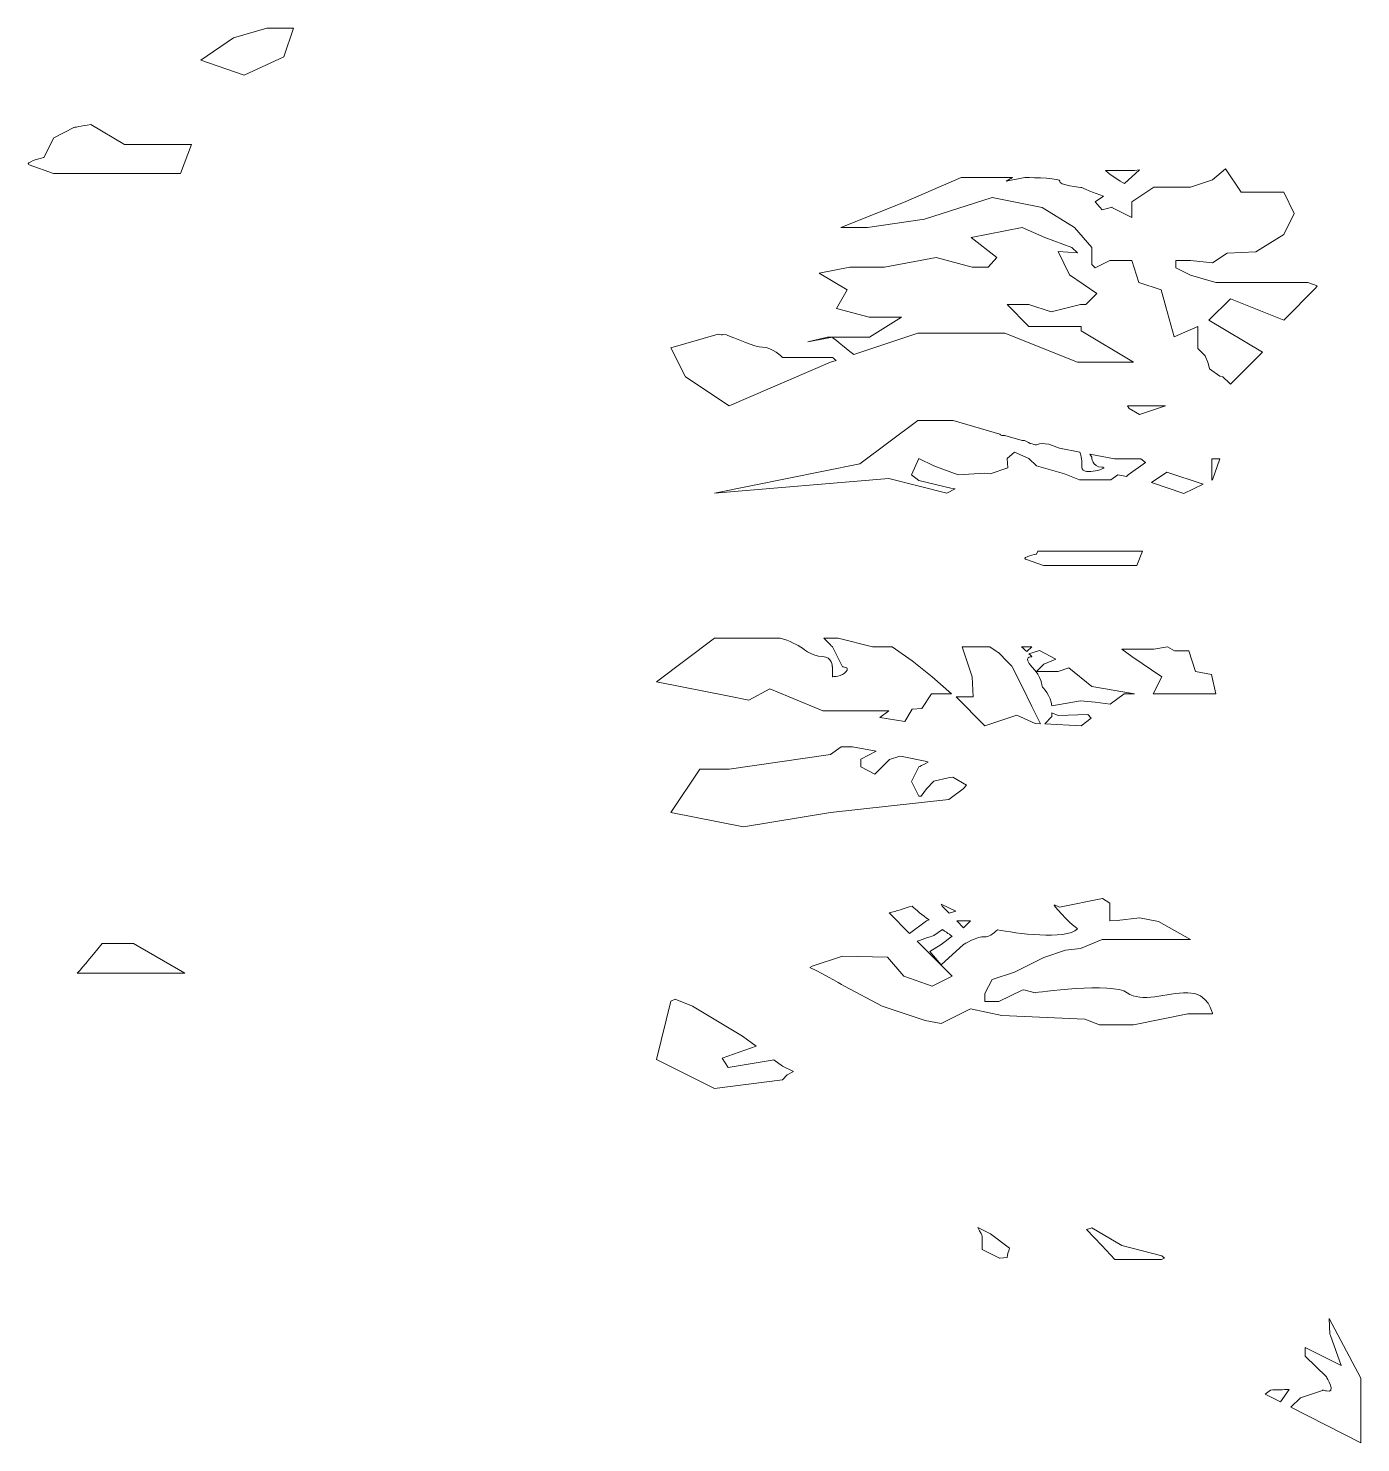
# Model space of a CAD drawing. Extents: x -2 to 9008, y -1000 to 0.
# Drawn here: x 2419.7 to 2482.9, y -578.5 to -511.4 of the extents above; entities that cross this region are included whole.
import ezdxf

# ---------------------------------------------------------------- set-up
doc = ezdxf.new("R2010")
doc.units = 0
doc.header["$MEASUREMENT"] = 0
doc.layers.add('Layer 1', color=7, linetype='Continuous')

# ---------------------------------------------------------------- blocks, each defined once
blk = doc.blocks.new('block 6')
at = {"layer": 'Layer 1', "lineweight": 0}
for points in [[(2432.29, -511.39), (2431.83, -512.74), (2429.96, -513.62), (2427.89, -512.91), (2429.45, -511.84), (2431.03, -511.39), (2432.29, -511.39)], [(2472.44, -529.71), (2471.94, -529.42), (2471.86, -529.3), (2473.66, -529.3), (2472.44, -529.71)], [(2475.9, -532.81), (2475.86, -532.83), (2475.86, -531.82), (2476.24, -531.82), (2475.9, -532.81)], [(2473.73, -532.44), (2475.46, -533.02), (2474.53, -533.46), (2473.01, -532.93), (2473.73, -532.44)], [(2473.09, -542.96), (2473.49, -542.15), (2472.07, -541.2), (2471.6, -540.85), (2473.11, -540.85), (2473.77, -540.73), (2474.1, -540.93), (2474.77, -540.93), (2475.09, -541.9), (2475.85, -542.04), (2476.05, -542.96), (2473.09, -542.96)], [(2463.72, -553.28), (2463.4, -553.37), (2463.07, -553.04), (2463.02, -552.94), (2463.72, -553.28)], [(2464.41, -553.73), (2464.09, -554.06), (2463.76, -553.73), (2464.41, -553.73)], [(2450.2, -557.55), (2450.41, -557.45), (2451.23, -557.78), (2453.6, -559.2), (2454.24, -559.68), (2452.64, -560.24), (2452.92, -560.69), (2455.01, -560.35), (2455.09, -560.32), (2455.49, -560.62), (2456.02, -560.88), (2455.71, -561.04), (2455.49, -561.28), (2452.27, -561.69), (2449.51, -560.31), (2450.2, -557.55)]]:
    blk.add_lwpolyline(points, dxfattribs=at)
for points, knots in [([(2427.46, -516.9), (2427.46, -516.9), (2426.93, -518.28), (2426.93, -518.28), (2426.93, -518.28), (2420.91, -518.28), (2420.91, -518.28), (2420.91, -518.28), (2419.75, -517.87), (2419.75, -517.87), (2419.72, -517.86), (2419.71, -517.84), (2419.71, -517.82), (2419.71, -517.69), (2420.45, -517.52), (2420.45, -517.52), (2420.45, -517.52), (2420.92, -516.58), (2420.92, -516.58), (2420.92, -516.58), (2421.87, -516.1), (2421.87, -516.1), (2421.87, -516.1), (2422.22, -516.03), (2422.67, -515.95), (2422.67, -515.95), (2424.27, -516.9), (2424.27, -516.9), (2424.27, -516.9), (2427.46, -516.9), (2427.46, -516.9)], [0, 0, 0, 0, 1, 1, 1, 2, 2, 2, 3, 3, 3, 4, 4, 4, 5, 5, 5, 6, 6, 6, 7, 7, 7, 8, 8, 8, 9, 9, 9, 10, 10, 10, 10]), ([(2467, -518.47), (2467.42, -518.48), (2468.74, -518.5), (2468.65, -518.65), (2468.54, -518.82), (2469.7, -518.95), (2469.7, -518.95), (2469.7, -518.95), (2470.26, -519.22), (2470.73, -519.35), (2470.73, -519.35), (2470.33, -519.62), (2470.33, -519.62), (2470.33, -519.62), (2470.67, -520), (2470.67, -520), (2470.67, -520), (2471.14, -519.87), (2471.14, -519.87), (2471.14, -519.88), (2471.12, -519.89), (2471.12, -519.89), (2471.12, -519.89), (2472.07, -520.37), (2472.07, -520.37), (2472.07, -520.37), (2472.07, -519.62), (2472.07, -519.62), (2472.07, -519.62), (2473.11, -518.93), (2473.11, -518.93), (2473.11, -518.93), (2474.85, -518.93), (2474.85, -518.93), (2474.85, -518.93), (2475.89, -518.58), (2475.89, -518.58), (2475.89, -518.58), (2476.52, -518.06), (2476.52, -518.06), (2476.52, -518.06), (2477.25, -519.16), (2477.25, -519.16), (2477.25, -519.16), (2479.28, -519.16), (2479.28, -519.16), (2479.28, -519.16), (2479.78, -520.17), (2479.78, -520.17), (2479.78, -520.17), (2479.28, -521.18), (2479.28, -521.18), (2479.28, -521.18), (2477.95, -522), (2477.95, -522), (2477.95, -522), (2476.59, -522.06), (2476.59, -522.06), (2476.59, -522.06), (2475.89, -522.52), (2475.89, -522.52), (2475.89, -522.52), (2474.86, -522.41), (2474.86, -522.41), (2474.86, -522.41), (2474.15, -522.41), (2474.15, -522.41), (2474.15, -522.41), (2474.15, -522.75), (2474.15, -522.75), (2474.15, -522.75), (2474.85, -523.1), (2474.85, -523.1), (2474.85, -523.1), (2476.05, -523.45), (2476.05, -523.45), (2476.05, -523.45), (2480.42, -523.45), (2480.42, -523.45), (2480.42, -523.45), (2480.87, -523.6), (2480.87, -523.6), (2480.87, -523.6), (2480.8, -523.71), (2480.8, -523.71), (2480.8, -523.71), (2479.28, -525.23), (2479.28, -525.23), (2479.28, -525.23), (2476.75, -524.22), (2476.75, -524.22), (2476.75, -524.22), (2475.73, -525.23), (2475.73, -525.23), (2475.73, -525.23), (2478.27, -526.75), (2478.27, -526.75), (2478.27, -526.75), (2476.75, -528.27), (2476.75, -528.27), (2476.75, -528.27), (2476.7, -528.23), (2476.7, -528.23), (2476.7, -528.23), (2476.38, -527.92), (2476.38, -527.92), (2476.38, -527.92), (2476.24, -527.89), (2476.24, -527.89), (2476.24, -527.89), (2475.76, -527.54), (2475.76, -527.54), (2475.76, -527.54), (2475.69, -527.28), (2475.69, -527.28), (2475.69, -527.28), (2475.55, -526.93), (2475.55, -526.93), (2475.55, -526.93), (2475.2, -526.58), (2475.2, -526.58), (2475.2, -526.58), (2475.2, -525.54), (2475.2, -525.54), (2475.2, -525.54), (2474.08, -526.02), (2474.08, -526.02), (2474.08, -526.02), (2473.68, -524.61), (2473.68, -524.61), (2473.68, -524.61), (2473.46, -523.8), (2473.46, -523.8), (2473.46, -523.8), (2472.41, -523.45), (2472.41, -523.45), (2472.41, -523.45), (2472.07, -522.41), (2472.07, -522.41), (2472.07, -522.41), (2471.02, -522.41), (2471.02, -522.41), (2471.02, -522.41), (2470.33, -522.75), (2470.33, -522.75), (2470.33, -522.75), (2470.17, -522.6), (2470.17, -522.6), (2470.17, -522.6), (2470.17, -521.79), (2470.17, -521.79), (2470.17, -521.79), (2469.35, -520.84), (2469.35, -520.84), (2469.35, -520.84), (2467.81, -519.89), (2467.81, -519.89), (2467.81, -519.89), (2465.44, -519.42), (2465.44, -519.42), (2465.44, -519.42), (2462.23, -520.44), (2462.23, -520.44), (2462.23, -520.44), (2459.53, -520.84), (2459.53, -520.84), (2459.53, -520.84), (2458.95, -520.84), (2458.26, -520.84), (2458.26, -520.84), (2461.23, -519.65), (2461.23, -519.65), (2461.23, -519.65), (2463.98, -518.47), (2463.98, -518.47), (2463.98, -518.47), (2466.41, -518.47), (2466.41, -518.47), (2466.41, -518.47), (2466.11, -518.65), (2466.11, -518.65), (2466.11, -518.65), (2467, -518.47), (2467, -518.47)], [0, 0, 0, 0, 1, 1, 1, 2, 2, 2, 3, 3, 3, 4, 4, 4, 5, 5, 5, 6, 6, 6, 7, 7, 7, 8, 8, 8, 9, 9, 9, 10, 10, 10, 11, 11, 11, 12, 12, 12, 13, 13, 13, 14, 14, 14, 15, 15, 15, 16, 16, 16, 17, 17, 17, 18, 18, 18, 19, 19, 19, 20, 20, 20, 21, 21, 21, 22, 22, 22, 23, 23, 23, 24, 24, 24, 25, 25, 25, 26, 26, 26, 27, 27, 27, 28, 28, 28, 29, 29, 29, 30, 30, 30, 31, 31, 31, 32, 32, 32, 33, 33, 33, 34, 34, 34, 35, 35, 35, 36, 36, 36, 37, 37, 37, 38, 38, 38, 39, 39, 39, 40, 40, 40, 41, 41, 41, 42, 42, 42, 43, 43, 43, 44, 44, 44, 45, 45, 45, 46, 46, 46, 47, 47, 47, 48, 48, 48, 49, 49, 49, 50, 50, 50, 51, 51, 51, 52, 52, 52, 53, 53, 53, 54, 54, 54, 55, 55, 55, 56, 56, 56, 57, 57, 57, 58, 58, 58, 59, 59, 59, 60, 60, 60, 61, 61, 61, 61]), ([(2470.82, -518.14), (2470.82, -518.14), (2472.19, -518.14), (2472.19, -518.14), (2472.19, -518.14), (2472.43, -518.11), (2472.43, -518.11), (2472.43, -518.11), (2471.73, -518.76), (2471.73, -518.76), (2471.46, -518.61), (2471.11, -518.39), (2470.82, -518.14)], [0, 0, 0, 0, 1, 1, 1, 2, 2, 2, 3, 3, 3, 4, 4, 4, 4]), ([(2459.6, -525.1), (2459.6, -525.1), (2458.06, -524.68), (2458.06, -524.68), (2458.06, -524.68), (2458.57, -523.79), (2458.57, -523.79), (2458.57, -523.79), (2457.24, -523.01), (2457.24, -523.01), (2457.24, -523.01), (2458.69, -522.73), (2458.69, -522.73), (2458.69, -522.73), (2460.34, -522.73), (2460.34, -522.73), (2460.34, -522.73), (2462.79, -522.26), (2462.79, -522.26), (2462.79, -522.26), (2464.49, -522.73), (2464.49, -522.73), (2464.49, -522.73), (2465.25, -522.73), (2465.25, -522.73), (2465.25, -522.73), (2465.67, -522.26), (2465.67, -522.26), (2465.67, -522.26), (2464.44, -521.31), (2464.44, -521.31), (2464.44, -521.31), (2466.86, -520.84), (2466.86, -520.84), (2466.86, -520.84), (2467.95, -521.31), (2467.95, -521.31), (2467.95, -521.31), (2469.23, -521.79), (2469.23, -521.79), (2469.23, -521.79), (2469.49, -522.05), (2469.49, -522.05), (2469.49, -522.05), (2468.58, -521.98), (2468.58, -521.98), (2468.58, -521.98), (2469.11, -523.09), (2469.11, -523.09), (2469.11, -523.09), (2470.41, -523.97), (2470.41, -523.97), (2470.41, -523.97), (2469.89, -524.5), (2469.89, -524.5), (2469.89, -524.5), (2469.63, -524.5), (2469.63, -524.5), (2469.63, -524.5), (2468.24, -524.84), (2468.24, -524.84), (2468.24, -524.84), (2467.19, -524.5), (2467.19, -524.5), (2467.19, -524.5), (2466.15, -524.5), (2466.15, -524.5), (2466.15, -524.5), (2467.19, -525.54), (2467.19, -525.54), (2467.19, -525.54), (2469.66, -525.54), (2469.66, -525.54), (2469.66, -525.54), (2469.66, -525.74), (2469.66, -525.74), (2469.66, -525.74), (2472.15, -527.23), (2472.15, -527.23), (2472.15, -527.23), (2469.49, -527.23), (2469.49, -527.23), (2469.49, -527.23), (2466.05, -525.86), (2466.05, -525.86), (2466.05, -525.86), (2461.91, -525.86), (2461.91, -525.86), (2461.91, -525.86), (2458.88, -526.87), (2458.88, -526.87), (2458.38, -526.47), (2457.86, -526.05), (2457.86, -526.05), (2457.86, -526.05), (2456.69, -526.26), (2456.69, -526.26), (2456.69, -526.26), (2457.63, -526.05), (2457.63, -526.05), (2457.63, -526.05), (2459.63, -526.05), (2459.63, -526.05), (2459.63, -526.05), (2461.14, -525.1), (2461.14, -525.1), (2461.14, -525.1), (2459.6, -525.1), (2459.6, -525.1)], [0, 0, 0, 0, 1, 1, 1, 2, 2, 2, 3, 3, 3, 4, 4, 4, 5, 5, 5, 6, 6, 6, 7, 7, 7, 8, 8, 8, 9, 9, 9, 10, 10, 10, 11, 11, 11, 12, 12, 12, 13, 13, 13, 14, 14, 14, 15, 15, 15, 16, 16, 16, 17, 17, 17, 18, 18, 18, 19, 19, 19, 20, 20, 20, 21, 21, 21, 22, 22, 22, 23, 23, 23, 24, 24, 24, 25, 25, 25, 26, 26, 26, 27, 27, 27, 28, 28, 28, 29, 29, 29, 30, 30, 30, 31, 31, 31, 32, 32, 32, 33, 33, 33, 34, 34, 34, 35, 35, 35, 36, 36, 36, 36]), ([(2457.39, -527), (2457.86, -527), (2457.86, -527), (2457.86, -527), (2457.86, -527), (2457.93, -527.06), (2458.04, -527.15), (2458.04, -527.15), (2457.78, -527.23), (2457.78, -527.23), (2457.78, -527.23), (2452.96, -529.3), (2452.96, -529.3), (2452.96, -529.3), (2450.89, -527.92), (2450.89, -527.92), (2450.89, -527.92), (2450.2, -526.55), (2450.2, -526.55), (2450.2, -526.55), (2452.45, -525.9), (2452.45, -525.9), (2452.56, -525.94), (2452.65, -525.95), (2452.64, -525.91), (2452.64, -525.91), (2452.84, -525.94), (2452.84, -525.94), (2453.25, -526.08), (2454.18, -526.52), (2454.55, -526.52), (2455.02, -526.52), (2455.49, -527), (2455.49, -527), (2455.49, -527), (2456.91, -527), (2457.39, -527)], [0, 0, 0, 0, 1, 1, 1, 2, 2, 2, 3, 3, 3, 4, 4, 4, 5, 5, 5, 6, 6, 6, 7, 7, 7, 8, 8, 8, 9, 9, 9, 10, 10, 10, 11, 11, 11, 12, 12, 12, 12]), ([(2470.65, -532.21), (2470.17, -532.21), (2470.17, -531.73), (2470.17, -531.73), (2470.17, -531.73), (2470.08, -531.59), (2470.08, -531.59), (2470.08, -531.59), (2471.25, -531.82), (2471.25, -531.82), (2471.25, -531.82), (2472.5, -531.82), (2472.5, -531.82), (2472.5, -531.82), (2472.72, -531.99), (2472.72, -531.99), (2472.72, -531.99), (2471.9, -532.58), (2471.9, -532.58), (2471.9, -532.58), (2471.81, -532.66), (2471.81, -532.66), (2471.81, -532.66), (2471.41, -532.58), (2471.41, -532.58), (2471.41, -532.58), (2471.07, -532.81), (2471.07, -532.81), (2471.07, -532.81), (2469.59, -532.81), (2469.59, -532.81), (2469.59, -532.81), (2468.88, -532.52), (2468.88, -532.52), (2468.88, -532.52), (2467.54, -532.14), (2467.54, -532.14), (2467.54, -532.14), (2467.19, -531.8), (2467.19, -531.8), (2467.19, -531.8), (2466.5, -531.5), (2466.5, -531.5), (2466.5, -531.5), (2466.15, -531.8), (2466.15, -531.8), (2466.15, -531.8), (2466.19, -532.24), (2466.19, -532.24), (2466.19, -532.24), (2465.35, -532.52), (2465.35, -532.52), (2465.35, -532.52), (2465.1, -532.5), (2465.1, -532.5), (2465.1, -532.5), (2463.83, -532.58), (2463.83, -532.58), (2463.83, -532.58), (2462.67, -532.15), (2462.67, -532.15), (2462.67, -532.15), (2461.97, -531.8), (2461.97, -531.8), (2461.97, -531.8), (2461.61, -532.58), (2461.61, -532.58), (2461.61, -532.58), (2461.97, -532.85), (2461.97, -532.85), (2461.97, -532.85), (2463.49, -533.2), (2463.49, -533.2), (2463.49, -533.2), (2463.69, -533.24), (2463.69, -533.24), (2463.69, -533.24), (2463.29, -533.44), (2463.29, -533.44), (2463.29, -533.44), (2460.54, -532.75), (2460.54, -532.75), (2460.54, -532.75), (2452.27, -533.44), (2452.27, -533.44), (2452.27, -533.44), (2459.16, -532.06), (2459.16, -532.06), (2459.16, -532.06), (2461.91, -529.99), (2461.91, -529.99), (2461.91, -529.99), (2463.59, -529.99), (2463.59, -529.99), (2463.59, -529.99), (2465.81, -530.64), (2465.81, -530.64), (2465.85, -530.69), (2465.92, -530.73), (2466.04, -530.71), (2466.04, -530.71), (2466.86, -530.95), (2466.86, -530.95), (2466.86, -530.95), (2466.97, -530.95), (2466.97, -530.95), (2467.24, -531.08), (2467.47, -531.19), (2467.6, -531.13), (2467.7, -531.08), (2467.9, -531.09), (2468.13, -531.12), (2468.13, -531.12), (2468.64, -531.31), (2468.64, -531.31), (2468.64, -531.31), (2469.61, -531.5), (2469.61, -531.5), (2469.69, -531.68), (2469.7, -531.94), (2469.7, -532.21), (2469.7, -532.68), (2471.12, -532.21), (2470.65, -532.21)], [0, 0, 0, 0, 1, 1, 1, 2, 2, 2, 3, 3, 3, 4, 4, 4, 5, 5, 5, 6, 6, 6, 7, 7, 7, 8, 8, 8, 9, 9, 9, 10, 10, 10, 11, 11, 11, 12, 12, 12, 13, 13, 13, 14, 14, 14, 15, 15, 15, 16, 16, 16, 17, 17, 17, 18, 18, 18, 19, 19, 19, 20, 20, 20, 21, 21, 21, 22, 22, 22, 23, 23, 23, 24, 24, 24, 25, 25, 25, 26, 26, 26, 27, 27, 27, 28, 28, 28, 29, 29, 29, 30, 30, 30, 31, 31, 31, 32, 32, 32, 33, 33, 33, 34, 34, 34, 35, 35, 35, 36, 36, 36, 37, 37, 37, 38, 38, 38, 39, 39, 39, 40, 40, 40, 41, 41, 41, 41]), ([(2467.88, -536.88), (2467.88, -536.88), (2467.02, -536.58), (2467.02, -536.58), (2466.85, -536.49), (2467.54, -536.33), (2467.54, -536.33), (2467.54, -536.33), (2467.61, -536.19), (2467.61, -536.19), (2467.61, -536.19), (2472.57, -536.19), (2472.57, -536.19), (2472.57, -536.19), (2472.3, -536.88), (2472.3, -536.88), (2472.3, -536.88), (2467.88, -536.88), (2467.88, -536.88)], [0, 0, 0, 0, 1, 1, 1, 2, 2, 2, 3, 3, 3, 4, 4, 4, 5, 5, 5, 6, 6, 6, 6]), ([(2452.27, -540.33), (2452.27, -540.33), (2455.39, -540.33), (2455.39, -540.33), (2455.76, -540.4), (2456.34, -540.73), (2456.34, -540.73), (2456.34, -540.73), (2456.91, -541.2), (2457.39, -541.2), (2457.86, -541.2), (2457.86, -541.68), (2457.86, -541.68), (2457.86, -541.68), (2457.86, -542.15), (2457.86, -542.15), (2457.86, -542.15), (2458.34, -542.15), (2458.52, -541.91), (2458.7, -541.68), (2458.34, -541.68), (2458.34, -541.68), (2458.34, -541.68), (2457.86, -540.73), (2457.86, -540.73), (2457.86, -540.73), (2457.56, -540.43), (2457.46, -540.33), (2457.46, -540.33), (2458.14, -540.33), (2458.14, -540.33), (2458.14, -540.33), (2459.76, -540.73), (2459.76, -540.73), (2459.76, -540.73), (2460.7, -540.73), (2460.7, -540.73), (2460.7, -540.73), (2461.65, -541.4), (2461.65, -541.4), (2461.65, -541.4), (2462.6, -542.15), (2462.6, -542.15), (2462.6, -542.15), (2463.51, -542.96), (2463.51, -542.96), (2463.51, -542.96), (2462.57, -542.96), (2462.57, -542.96), (2462.57, -542.96), (2462.1, -543.66), (2462.1, -543.66), (2462.1, -543.66), (2461.64, -543.69), (2461.64, -543.69), (2461.64, -543.69), (2461.3, -544.28), (2461.3, -544.28), (2461.3, -544.28), (2460.12, -544.08), (2460.12, -544.08), (2460.12, -544.08), (2460.54, -543.77), (2460.54, -543.77), (2460.54, -543.77), (2457.41, -543.77), (2457.41, -543.77), (2457.41, -543.77), (2455.81, -543.1), (2455.81, -543.1), (2455.81, -543.1), (2454.9, -542.73), (2454.9, -542.73), (2454.9, -542.73), (2453.9, -543.27), (2453.9, -543.27), (2453.9, -543.27), (2452.96, -543.08), (2452.96, -543.08), (2452.96, -543.08), (2449.51, -542.39), (2449.51, -542.39), (2449.51, -542.39), (2452.27, -540.33), (2452.27, -540.33)], [0, 0, 0, 0, 1, 1, 1, 2, 2, 2, 3, 3, 3, 4, 4, 4, 5, 5, 5, 6, 6, 6, 7, 7, 7, 8, 8, 8, 9, 9, 9, 10, 10, 10, 11, 11, 11, 12, 12, 12, 13, 13, 13, 14, 14, 14, 15, 15, 15, 16, 16, 16, 17, 17, 17, 18, 18, 18, 19, 19, 19, 20, 20, 20, 21, 21, 21, 22, 22, 22, 23, 23, 23, 24, 24, 24, 25, 25, 25, 26, 26, 26, 27, 27, 27, 28, 28, 28, 28]), ([(2464.49, -542.15), (2464.49, -542.15), (2464.02, -540.73), (2464.02, -540.73), (2464.02, -540.73), (2465.34, -540.73), (2465.34, -540.73), (2465.55, -540.88), (2465.72, -541.01), (2465.75, -541.01), (2465.9, -541.15), (2466.39, -541.68), (2466.39, -541.68), (2466.39, -541.68), (2466.86, -542.62), (2466.86, -542.62), (2466.86, -542.62), (2467.33, -543.57), (2467.33, -543.57), (2467.33, -543.57), (2467.74, -544.38), (2467.74, -544.38), (2467.74, -544.38), (2467.48, -544.37), (2467.48, -544.37), (2467.48, -544.37), (2466.62, -543.97), (2466.62, -543.97), (2466.62, -543.97), (2465.1, -544.48), (2465.1, -544.48), (2465.1, -544.48), (2463.73, -543.1), (2463.73, -543.1), (2463.73, -543.1), (2464.54, -543.1), (2464.54, -543.1), (2464.54, -543.1), (2464.49, -542.15), (2464.49, -542.15)], [0, 0, 0, 0, 1, 1, 1, 2, 2, 2, 3, 3, 3, 4, 4, 4, 5, 5, 5, 6, 6, 6, 7, 7, 7, 8, 8, 8, 9, 9, 9, 10, 10, 10, 11, 11, 11, 12, 12, 12, 13, 13, 13, 13]), ([(2466.84, -540.73), (2466.84, -540.73), (2467.32, -540.73), (2467.32, -540.73), (2467.32, -540.73), (2467.09, -540.96), (2467.09, -540.96), (2467.01, -540.89), (2466.94, -540.82), (2466.84, -540.73)], [0, 0, 0, 0, 1, 1, 1, 2, 2, 2, 3, 3, 3, 3]), ([(2469.63, -543.29), (2469.63, -543.29), (2468.27, -543.54), (2468.27, -543.54), (2468.25, -543.07), (2467.81, -542.62), (2467.81, -542.62), (2467.81, -542.62), (2467.81, -542.15), (2467.33, -541.68), (2466.86, -541.2), (2467.33, -541.2), (2467.33, -541.2), (2467.33, -541.2), (2467.28, -541.15), (2467.19, -541.06), (2467.19, -541.06), (2467.69, -540.91), (2467.69, -540.91), (2467.69, -540.91), (2468.47, -541.32), (2468.47, -541.32), (2468.47, -541.32), (2467.89, -541.55), (2467.89, -541.55), (2467.89, -541.55), (2467.54, -541.9), (2467.54, -541.9), (2467.54, -541.9), (2468.58, -541.9), (2468.58, -541.9), (2468.58, -541.9), (2469.08, -541.73), (2469.08, -541.73), (2469.08, -541.73), (2470.17, -542.62), (2470.17, -542.62), (2470.17, -542.62), (2472.19, -542.96), (2472.19, -542.96), (2472.19, -542.96), (2471.7, -542.96), (2471.7, -542.96), (2471.7, -542.96), (2471.05, -543.45), (2471.05, -543.45), (2471.05, -543.45), (2470.33, -543.36), (2470.33, -543.36), (2470.33, -543.36), (2469.63, -543.29), (2469.63, -543.29)], [0, 0, 0, 0, 1, 1, 1, 2, 2, 2, 3, 3, 3, 4, 4, 4, 5, 5, 5, 6, 6, 6, 7, 7, 7, 8, 8, 8, 9, 9, 9, 10, 10, 10, 11, 11, 11, 12, 12, 12, 13, 13, 13, 14, 14, 14, 15, 15, 15, 16, 16, 16, 17, 17, 17, 17]), ([(2470.14, -544.12), (2470.14, -544.12), (2469.66, -544.48), (2469.66, -544.48), (2469.66, -544.48), (2467.94, -544.39), (2467.94, -544.39), (2467.94, -544.39), (2468.28, -544.04), (2468.28, -544.04), (2468.28, -544.04), (2468.28, -544.04), (2468.28, -543.87), (2468.28, -543.87), (2468.58, -543.99), (2468.58, -543.99), (2468.58, -543.99), (2469.98, -543.95), (2469.98, -543.95), (2469.98, -543.95), (2470.14, -544.12), (2470.14, -544.12)], [0, 0, 0, 0, 1, 1, 1, 2, 2, 2, 3, 3, 3, 4, 4, 4, 5, 5, 5, 6, 6, 6, 7, 7, 7, 7]), ([(2459.88, -546.77), (2459.88, -546.77), (2460.58, -546.08), (2460.58, -546.08), (2460.58, -546.08), (2461.06, -545.92), (2461.06, -545.92), (2461.06, -545.92), (2461.18, -545.94), (2461.18, -545.94), (2461.18, -545.94), (2462.35, -546.17), (2462.35, -546.17), (2462.35, -546.17), (2462.41, -546.21), (2462.41, -546.21), (2462.16, -546.33), (2461.97, -546.42), (2461.97, -546.42), (2461.97, -546.42), (2461.62, -547.12), (2461.62, -547.12), (2461.62, -547.12), (2461.97, -547.82), (2461.97, -547.82), (2461.97, -547.82), (2462.07, -547.82), (2462.07, -547.82), (2462.07, -547.82), (2462.32, -547.47), (2462.32, -547.47), (2462.32, -547.47), (2462.67, -547.1), (2462.67, -547.1), (2462.67, -547.1), (2463.36, -546.95), (2463.36, -546.95), (2463.36, -546.95), (2463.58, -546.91), (2463.58, -546.91), (2463.58, -546.91), (2464.23, -547.3), (2464.23, -547.3), (2464.23, -547.3), (2464.06, -547.47), (2464.06, -547.47), (2464.06, -547.47), (2463.39, -547.97), (2463.39, -547.97), (2463.39, -547.97), (2457.78, -548.59), (2457.78, -548.59), (2457.78, -548.59), (2453.65, -549.28), (2453.65, -549.28), (2453.65, -549.28), (2450.2, -548.59), (2450.2, -548.59), (2450.2, -548.59), (2451.58, -546.53), (2451.58, -546.53), (2451.58, -546.53), (2451.58, -546.53), (2452.96, -546.53), (2452.96, -546.53), (2457.78, -545.84), (2457.78, -545.84), (2457.78, -545.84), (2458.28, -545.47), (2458.28, -545.47), (2458.28, -545.47), (2458.81, -545.47), (2458.81, -545.47), (2458.81, -545.47), (2459.94, -545.69), (2459.94, -545.69), (2459.94, -545.69), (2459.21, -546.06), (2459.21, -546.06), (2459.21, -546.06), (2459.21, -546.42), (2459.21, -546.42), (2459.21, -546.42), (2459.88, -546.77), (2459.88, -546.77)], [0, 0, 0, 0, 1, 1, 1, 2, 2, 2, 3, 3, 3, 4, 4, 4, 5, 5, 5, 6, 6, 6, 7, 7, 7, 8, 8, 8, 9, 9, 9, 10, 10, 10, 11, 11, 11, 12, 12, 12, 13, 13, 13, 14, 14, 14, 15, 15, 15, 16, 16, 16, 17, 17, 17, 18, 18, 18, 19, 19, 19, 20, 20, 20, 21, 21, 21, 22, 22, 22, 23, 23, 23, 24, 24, 24, 25, 25, 25, 26, 26, 26, 27, 27, 27, 28, 28, 28, 28]), ([(2472.15, -558.66), (2472.15, -558.66), (2470.54, -558.66), (2470.54, -558.66), (2470.54, -558.66), (2469.84, -558.39), (2469.84, -558.39), (2469.84, -558.39), (2465.9, -558.23), (2465.9, -558.23), (2465.9, -558.23), (2464.41, -557.91), (2464.41, -557.91), (2464.41, -557.91), (2463.02, -558.61), (2463.02, -558.61), (2463.02, -558.61), (2462.27, -558.46), (2462.27, -558.46), (2462.27, -558.46), (2460.23, -557.78), (2460.23, -557.78), (2460.23, -557.78), (2458.44, -556.83), (2458.44, -556.83), (2458.44, -556.83), (2457.6, -556.35), (2456.8, -555.94), (2456.8, -555.94), (2456.91, -555.88), (2456.91, -555.88), (2456.91, -555.88), (2458.34, -555.41), (2458.34, -555.41), (2458.34, -555.41), (2460.47, -555.46), (2460.47, -555.46), (2460.47, -555.46), (2461.25, -556.36), (2461.25, -556.36), (2461.25, -556.36), (2462.6, -556.83), (2462.6, -556.83), (2462.6, -556.83), (2463.54, -556.36), (2463.54, -556.36), (2463.54, -556.36), (2461.89, -554.7), (2461.89, -554.7), (2462.16, -554.6), (2462.67, -554.43), (2462.67, -554.43), (2462.67, -554.43), (2463.09, -554.15), (2463.09, -554.15), (2463.35, -554.33), (2463.54, -554.46), (2463.54, -554.46), (2463.54, -554.46), (2463.02, -554.86), (2463.02, -554.86), (2463.02, -554.86), (2462.49, -555.19), (2462.49, -555.19), (2462.49, -555.19), (2463.02, -555.82), (2463.02, -555.82), (2463.02, -555.82), (2464.09, -554.86), (2464.09, -554.86), (2464.09, -554.86), (2464.76, -554.43), (2465.1, -554.49), (2465.27, -554.52), (2465.49, -554.35), (2465.69, -554.16), (2466.54, -554.31), (2468.93, -554.67), (2469.49, -554.11), (2469.49, -554.11), (2468.82, -553.59), (2468.39, -553), (2468.39, -553), (2468.4, -552.98), (2468.4, -552.98), (2468.4, -552.98), (2468.64, -553.09), (2468.64, -553.09), (2468.64, -553.09), (2470.68, -552.68), (2470.68, -552.68), (2470.68, -552.68), (2471.02, -552.89), (2471.02, -552.89), (2471.02, -552.89), (2471.02, -553.73), (2471.02, -553.73), (2471.02, -553.73), (2471.37, -553.72), (2471.37, -553.72), (2471.37, -553.72), (2472.44, -553.59), (2472.44, -553.59), (2472.44, -553.59), (2473.33, -553.77), (2473.33, -553.77), (2473.33, -553.77), (2474.85, -554.61), (2474.85, -554.61), (2474.85, -554.61), (2470.67, -554.61), (2470.67, -554.61), (2470.67, -554.61), (2469.63, -555.04), (2469.63, -555.04), (2469.63, -555.04), (2468.93, -555.13), (2468.93, -555.13), (2468.93, -555.13), (2467.89, -555.47), (2467.89, -555.47), (2467.89, -555.47), (2466.5, -556.17), (2466.5, -556.17), (2466.5, -556.17), (2465.45, -556.52), (2465.45, -556.52), (2465.45, -556.52), (2465.1, -557.18), (2465.1, -557.18), (2465.1, -557.18), (2465.1, -557.56), (2465.1, -557.56), (2465.1, -557.56), (2465.76, -557.56), (2465.76, -557.56), (2465.76, -557.56), (2466.87, -557.02), (2466.87, -557.02), (2466.87, -557.02), (2466.94, -557), (2466.94, -557), (2466.94, -557), (2467.48, -557.14), (2467.48, -557.14), (2467.48, -557.14), (2471.18, -556.63), (2471.85, -557.14), (2472.53, -557.65), (2473.71, -557.14), (2474.72, -557.14), (2475.73, -557.14), (2475.9, -558.15), (2475.9, -558.15), (2475.9, -558.15), (2474.72, -558.15), (2474.72, -558.15), (2474.72, -558.15), (2472.15, -558.66), (2472.15, -558.66)], [0, 0, 0, 0, 1, 1, 1, 2, 2, 2, 3, 3, 3, 4, 4, 4, 5, 5, 5, 6, 6, 6, 7, 7, 7, 8, 8, 8, 9, 9, 9, 10, 10, 10, 11, 11, 11, 12, 12, 12, 13, 13, 13, 14, 14, 14, 15, 15, 15, 16, 16, 16, 17, 17, 17, 18, 18, 18, 19, 19, 19, 20, 20, 20, 21, 21, 21, 22, 22, 22, 23, 23, 23, 24, 24, 24, 25, 25, 25, 26, 26, 26, 27, 27, 27, 28, 28, 28, 29, 29, 29, 30, 30, 30, 31, 31, 31, 32, 32, 32, 33, 33, 33, 34, 34, 34, 35, 35, 35, 36, 36, 36, 37, 37, 37, 38, 38, 38, 39, 39, 39, 40, 40, 40, 41, 41, 41, 42, 42, 42, 43, 43, 43, 44, 44, 44, 45, 45, 45, 46, 46, 46, 47, 47, 47, 48, 48, 48, 49, 49, 49, 50, 50, 50, 51, 51, 51, 52, 52, 52, 53, 53, 53, 53]), ([(2462.45, -553.69), (2462.45, -553.69), (2462.32, -553.73), (2462.32, -553.73), (2462.32, -553.73), (2461.52, -554.33), (2461.52, -554.33), (2461.52, -554.33), (2460.55, -553.36), (2460.55, -553.36), (2460.91, -553.26), (2461.27, -553.15), (2461.64, -553.03), (2461.64, -553.04), (2461.65, -553.04), (2461.65, -553.04), (2461.83, -553.22), (2462.13, -553.46), (2462.45, -553.69)], [0, 0, 0, 0, 1, 1, 1, 2, 2, 2, 3, 3, 3, 4, 4, 4, 5, 5, 5, 6, 6, 6, 6]), ([(2422.03, -556.22), (2422.11, -556.16), (2422.64, -555.5), (2423.22, -554.8), (2423.22, -554.8), (2424.71, -554.8), (2424.71, -554.8), (2424.71, -554.8), (2427.13, -556.22), (2427.13, -556.22), (2427.13, -556.22), (2422.03, -556.22), (2422.03, -556.22)], [0, 0, 0, 0, 1, 1, 1, 2, 2, 2, 3, 3, 3, 4, 4, 4, 4]), ([(2464.76, -568.28), (2464.76, -568.28), (2465.36, -568.58), (2465.36, -568.58), (2465.36, -568.58), (2466.27, -569.26), (2466.27, -569.26), (2466.21, -569.42), (2466.16, -569.58), (2466.15, -569.71), (2466.15, -569.71), (2465.8, -569.74), (2465.8, -569.74), (2465.8, -569.74), (2465.79, -569.74), (2465.79, -569.74), (2465.79, -569.74), (2464.97, -569.32), (2464.97, -569.32), (2464.97, -569.32), (2464.97, -568.67), (2464.97, -568.67), (2464.97, -568.67), (2464.89, -568.51), (2464.76, -568.28)], [0, 0, 0, 0, 1, 1, 1, 2, 2, 2, 3, 3, 3, 4, 4, 4, 5, 5, 5, 6, 6, 6, 7, 7, 7, 8, 8, 8, 8]), ([(2473.62, -569.74), (2473.62, -569.74), (2473.47, -569.8), (2473.47, -569.8), (2473.47, -569.8), (2471.27, -569.8), (2471.27, -569.8), (2471.27, -569.8), (2470.65, -569.14), (2470.65, -569.14), (2470.65, -569.14), (2469.92, -568.38), (2469.92, -568.38), (2469.98, -568.36), (2470.07, -568.34), (2470.17, -568.3), (2470.17, -568.3), (2471.6, -569.14), (2471.6, -569.14), (2471.6, -569.14), (2473.49, -569.62), (2473.49, -569.62), (2473.49, -569.62), (2473.62, -569.74), (2473.62, -569.74)], [0, 0, 0, 0, 1, 1, 1, 2, 2, 2, 3, 3, 3, 4, 4, 4, 5, 5, 5, 6, 6, 6, 7, 7, 7, 8, 8, 8, 8]), ([(2481.49, -573.41), (2481.49, -573.41), (2481.46, -573.34), (2481.46, -573.34), (2481.46, -573.34), (2481.44, -572.6), (2481.44, -572.6), (2481.44, -572.6), (2482.93, -575.43), (2482.93, -575.43), (2482.93, -575.43), (2482.93, -578.49), (2482.93, -578.49), (2482.93, -578.49), (2479.62, -576.81), (2479.62, -576.81), (2479.62, -576.81), (2480.07, -576.36), (2480.07, -576.36), (2480.07, -576.36), (2481.12, -576.01), (2481.12, -576.01), (2481.12, -576.01), (2481.1, -576), (2481.1, -576), (2481.19, -576), (2481.26, -576.02), (2481.3, -576.03), (2481.81, -576.18), (2481.3, -575.37), (2481.3, -575.37), (2481.3, -575.37), (2480.29, -574.38), (2480.29, -574.38), (2480.29, -574.38), (2480.29, -573.97), (2480.29, -573.97), (2480.29, -573.97), (2482.01, -574.83), (2482.01, -574.83), (2482.01, -574.83), (2481.49, -573.41), (2481.49, -573.41)], [0, 0, 0, 0, 1, 1, 1, 2, 2, 2, 3, 3, 3, 4, 4, 4, 5, 5, 5, 6, 6, 6, 7, 7, 7, 8, 8, 8, 9, 9, 9, 10, 10, 10, 11, 11, 11, 12, 12, 12, 13, 13, 13, 14, 14, 14, 14]), ([(2479.53, -575.97), (2479.53, -575.97), (2479.13, -576.55), (2479.13, -576.55), (2479.13, -576.55), (2478.39, -576.18), (2478.39, -576.18), (2478.39, -576.18), (2478.65, -575.99), (2478.65, -575.99), (2478.94, -575.98), (2479.24, -575.97), (2479.53, -575.97)], [0, 0, 0, 0, 1, 1, 1, 2, 2, 2, 3, 3, 3, 4, 4, 4, 4])]:
    blk.add_open_spline(points, degree=3, knots=knots, dxfattribs=at)
blk = doc.blocks.new('block 5')
at = {"layer": 'Layer 1'}
blk.add_blockref('block 6', (0, 0), dxfattribs=at)

msp = doc.modelspace()

# ---------------------------------------------------------------- block references
at = {"layer": 'Layer 1'}
msp.add_blockref('block 5', (0, 0), dxfattribs=at)

doc.saveas('drawing.dxf')
